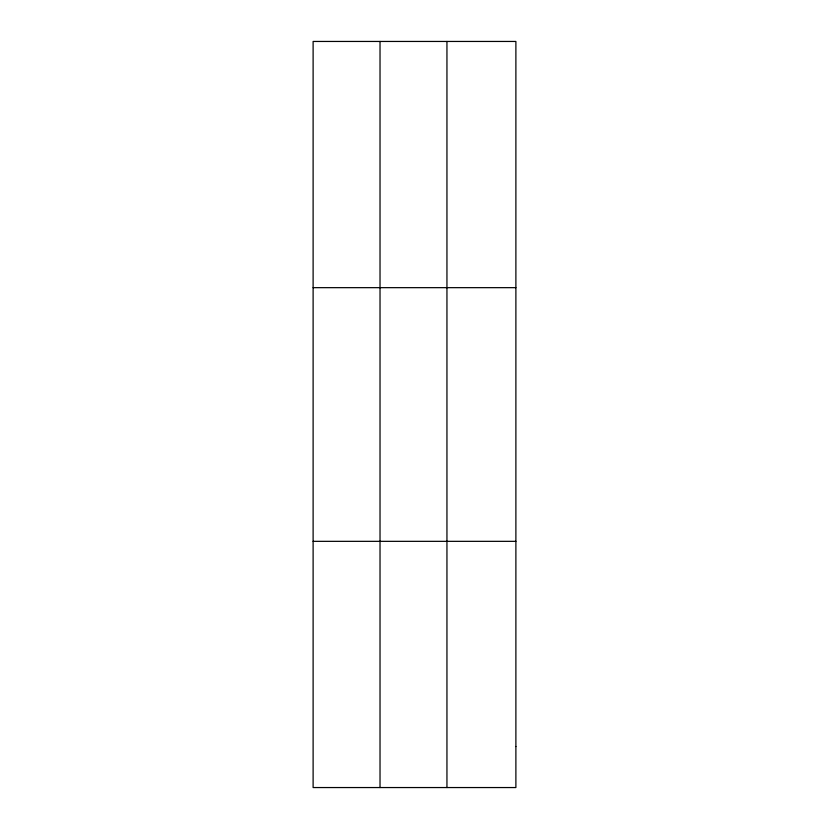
<?xml version="1.0" encoding="UTF-8"?>
<svg xmlns="http://www.w3.org/2000/svg" width="829" height="829" viewBox="0 0 829 829"><rect width="100%" height="100%" fill="white"/><g stroke="black" fill="none" stroke-linecap="round" stroke-linejoin="round"><path stroke-width="1.24" d="M380.024 41.45L380.024 787.55M446.945 41.45L446.945 787.55M313.113 287.663L515.887 287.663M313.113 541.337L515.887 541.337M515.887 746.514L515.887 787.55L313.113 787.55L313.113 41.45L515.887 41.45L515.887 746.514"/></g></svg>
